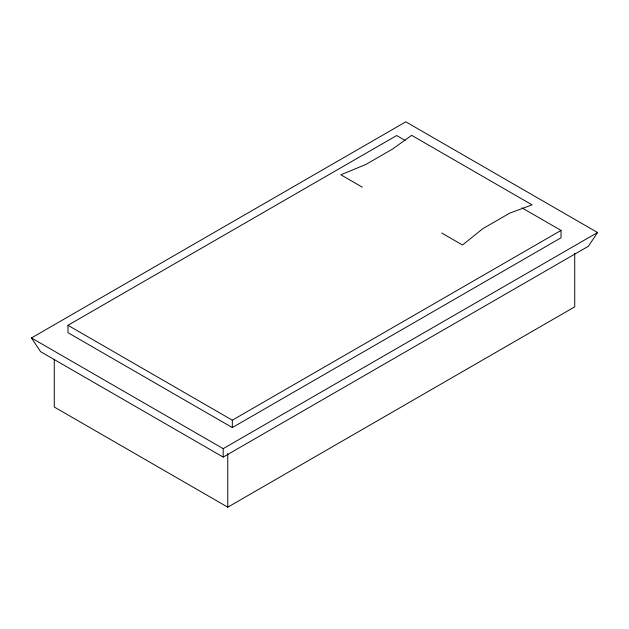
<?xml version="1.0" encoding="UTF-8"?>
<svg xmlns="http://www.w3.org/2000/svg" width="629" height="629" viewBox="0 0 629 629"><rect width="100%" height="100%" fill="white"/><g stroke="black" fill="none" stroke-linecap="round" stroke-linejoin="round"><path stroke-width="0.94" d="M597.55 232.526L588.422 246.23L223.193 457.094L40.578 351.666L31.45 337.962L405.807 121.822L597.55 232.526L223.193 448.658L31.45 337.962M522.054 207.916L561.029 230.418L561.029 237.801L232.321 427.571L67.971 332.686L67.971 325.303L396.679 135.534L405.147 140.424M67.971 325.303L232.321 420.196L561.029 230.418M54.275 359.332L54.275 407.018L227.761 507.178L574.725 306.858L574.725 253.33M362.312 187.175L340.863 174.791L365.795 164.499L392.606 149.018L411.665 135.337L532.079 204.857L509.663 213.176L482.844 228.657L462.504 245.019L441.707 233.013M232.321 420.196L232.321 427.571M227.761 453.651L227.761 507.178M223.193 448.658L223.193 457.094"/></g></svg>
